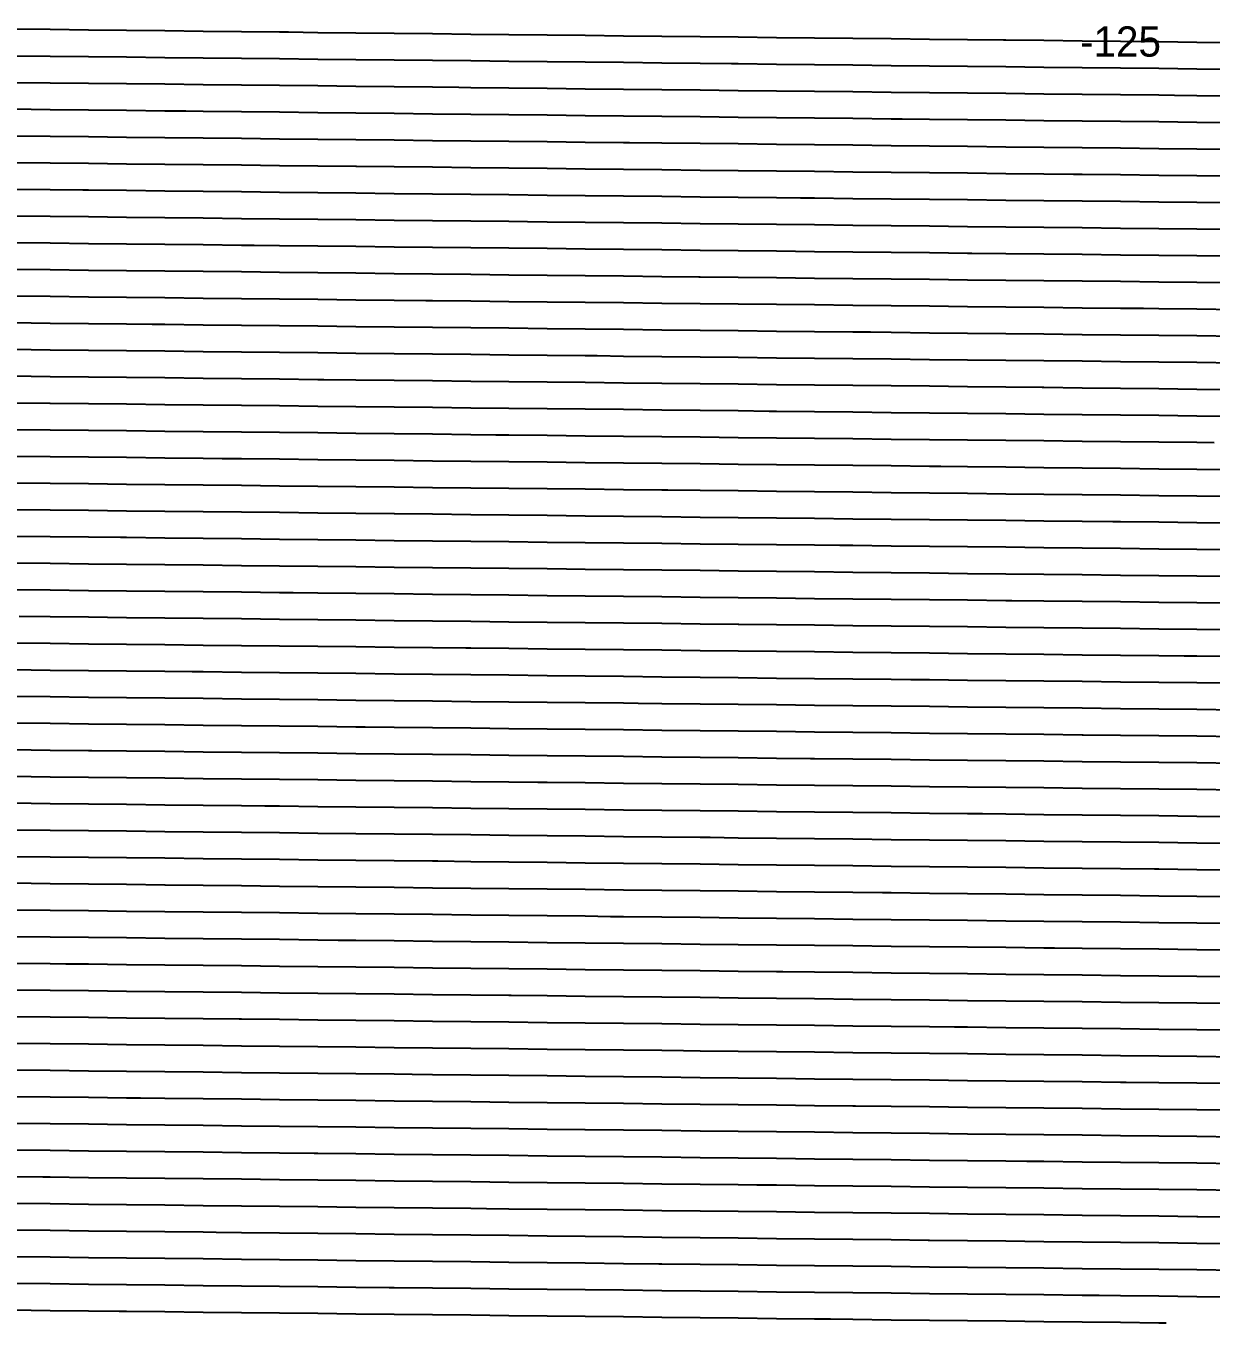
# Model space of a CAD drawing. Header units: metres. Extents: x 228 to 3387, y 52 to 162.
# Drawn here: x 3112.7 to 3210.7, y 53.2 to 160.6 of the extents above; entities that cross this region are included whole.
import ezdxf
from ezdxf.enums import TextEntityAlignment as Align

# ---------------------------------------------------------------- set-up
doc = ezdxf.new("R2010")
doc.units = ezdxf.units.M
for name, color, linetype in [('Vs_-100', 7, 'Continuous'), ('Vs_-125', 7, 'Continuous'), ('Vs_-25', 7, 'Continuous'), ('Vs_-50', 7, 'Continuous'), ('Vs_-75', 7, 'Continuous'), ('Vs_0', 7, 'Continuous'), ('Vs_100', 7, 'Continuous'), ('Vs_1000', 7, 'Continuous'), ('Vs_1025', 7, 'Continuous'), ('Vs_1050', 7, 'Continuous'), ('Vs_1075', 7, 'Continuous'), ('Vs_125', 7, 'Continuous'), ('Vs_150', 7, 'Continuous'), ('Vs_175', 7, 'Continuous'), ('Vs_200', 7, 'Continuous'), ('Vs_225', 7, 'Continuous'), ('Vs_25', 7, 'Continuous'), ('Vs_250', 7, 'Continuous'), ('Vs_275', 7, 'Continuous'), ('Vs_300', 7, 'Continuous'), ('Vs_325', 7, 'Continuous'), ('Vs_350', 7, 'Continuous'), ('Vs_375', 7, 'Continuous'), ('Vs_400', 7, 'Continuous'), ('Vs_425', 7, 'Continuous'), ('Vs_450', 7, 'Continuous'), ('Vs_475', 7, 'Continuous'), ('Vs_50', 7, 'Continuous'), ('Vs_500', 7, 'Continuous'), ('Vs_525', 7, 'Continuous'), ('Vs_550', 7, 'Continuous'), ('Vs_575', 7, 'Continuous'), ('Vs_600', 7, 'Continuous'), ('Vs_625', 7, 'Continuous'), ('Vs_650', 7, 'Continuous'), ('Vs_675', 7, 'Continuous'), ('Vs_700', 7, 'Continuous'), ('Vs_725', 7, 'Continuous'), ('Vs_75', 7, 'Continuous'), ('Vs_750', 7, 'Continuous'), ('Vs_775', 7, 'Continuous'), ('Vs_800', 7, 'Continuous'), ('Vs_825', 7, 'Continuous'), ('Vs_850', 7, 'Continuous'), ('Vs_875', 7, 'Continuous'), ('Vs_900', 7, 'Continuous'), ('Vs_925', 7, 'Continuous'), ('Vs_950', 7, 'Continuous'), ('Vs_975', 7, 'Continuous')]:
    doc.layers.add(name, color=color, linetype=linetype)

msp = doc.modelspace()

# ---------------------------------------------------------------- linework, layer by layer
at = {"layer": 'Vs_-100'}
msp.add_lwpolyline([(3212.7, 156.97), (3209.54, 157), (3206.38, 157.04), (3203.22, 157.07), (3200.06, 157.11), (3196.89, 157.14), (3193.73, 157.18), (3190.57, 157.21), (3187.41, 157.25), (3184.25, 157.28), (3181.09, 157.32), (3177.92, 157.35), (3174.76, 157.39), (3171.6, 157.42), (3171.04, 157.43), (3168.44, 157.46), (3165.28, 157.49), (3162.11, 157.53), (3158.95, 157.56), (3155.79, 157.6), (3152.63, 157.63), (3149.47, 157.67), (3146.31, 157.7), (3143.14, 157.74), (3139.98, 157.77), (3136.82, 157.8), (3133.66, 157.84), (3130.5, 157.87), (3127.34, 157.91), (3124.17, 157.94), (3121.01, 157.98), (3117.85, 158.01), (3114.69, 158.05), (3111.8, 158.08)], dxfattribs=at)
at = {"layer": 'Vs_-125'}
msp.add_lwpolyline([(3212.7, 159.18), (3209.54, 159.21), (3206.38, 159.25), (3203.22, 159.28), (3200.06, 159.32), (3196.89, 159.35), (3193.73, 159.38), (3193.55, 159.39), (3190.57, 159.42), (3187.41, 159.45), (3184.25, 159.49), (3181.09, 159.52), (3177.92, 159.56), (3174.76, 159.59), (3171.6, 159.63), (3168.44, 159.66), (3165.28, 159.7), (3162.11, 159.73), (3158.95, 159.77), (3155.79, 159.8), (3152.63, 159.84), (3149.47, 159.87), (3146.31, 159.91), (3143.14, 159.94), (3139.98, 159.98), (3136.82, 160.01), (3134.4, 160.04), (3133.66, 160.05), (3130.5, 160.08), (3127.34, 160.12), (3124.17, 160.15), (3121.01, 160.19), (3117.85, 160.22), (3114.69, 160.26), (3111.53, 160.29)], dxfattribs=at)
at = {"layer": 'Vs_-25'}
msp.add_lwpolyline([(3212.7, 150.34), (3209.54, 150.38), (3206.38, 150.41), (3203.22, 150.45), (3200.06, 150.48), (3196.89, 150.52), (3193.73, 150.55), (3190.57, 150.59), (3187.41, 150.62), (3184.25, 150.66), (3181.09, 150.69), (3177.92, 150.73), (3174.76, 150.76), (3171.6, 150.8), (3168.44, 150.83), (3165.28, 150.87), (3162.61, 150.89), (3162.11, 150.9), (3158.95, 150.93), (3155.79, 150.97), (3152.63, 151), (3149.47, 151.04), (3146.31, 151.07), (3143.14, 151.11), (3139.98, 151.14), (3136.82, 151.18), (3133.66, 151.21), (3130.5, 151.25), (3127.34, 151.28), (3124.17, 151.32), (3121.01, 151.35), (3117.85, 151.39), (3114.69, 151.42), (3111.53, 151.46)], dxfattribs=at)
at = {"layer": 'Vs_-50'}
msp.add_lwpolyline([(3212.7, 152.55), (3209.54, 152.59), (3206.38, 152.62), (3203.22, 152.66), (3200.06, 152.69), (3196.89, 152.72), (3193.73, 152.76), (3190.57, 152.79), (3187.41, 152.83), (3185.16, 152.85), (3184.25, 152.86), (3181.09, 152.9), (3177.92, 152.93), (3174.76, 152.97), (3171.6, 153), (3168.44, 153.04), (3165.28, 153.07), (3162.11, 153.11), (3158.95, 153.14), (3155.79, 153.18), (3152.63, 153.21), (3149.47, 153.25), (3146.31, 153.28), (3143.14, 153.32), (3139.98, 153.35), (3136.82, 153.39), (3133.66, 153.42), (3130.5, 153.46), (3127.34, 153.49), (3125.9, 153.51), (3124.17, 153.53), (3121.01, 153.56), (3117.85, 153.6), (3114.69, 153.63), (3111.53, 153.67)], dxfattribs=at)
at = {"layer": 'Vs_-75'}
msp.add_lwpolyline([(3212.7, 154.76), (3209.54, 154.79), (3207.7, 154.81), (3206.38, 154.83), (3203.22, 154.86), (3200.06, 154.9), (3196.89, 154.93), (3193.73, 154.97), (3190.57, 155), (3187.41, 155.04), (3184.25, 155.07), (3181.09, 155.11), (3177.92, 155.14), (3174.76, 155.18), (3171.6, 155.21), (3168.44, 155.25), (3165.28, 155.28), (3162.11, 155.32), (3158.95, 155.35), (3155.79, 155.39), (3152.63, 155.42), (3149.47, 155.46), (3148.49, 155.47), (3146.31, 155.49), (3143.14, 155.53), (3139.98, 155.56), (3136.82, 155.6), (3133.66, 155.63), (3130.5, 155.67), (3127.34, 155.7), (3124.17, 155.74), (3121.01, 155.77), (3117.85, 155.8), (3114.69, 155.84), (3111.53, 155.87)], dxfattribs=at)
at = {"layer": 'Vs_0'}
msp.add_lwpolyline([(3212.7, 148.13), (3209.54, 148.17), (3206.38, 148.2), (3203.22, 148.24), (3200.06, 148.27), (3199.32, 148.28), (3196.89, 148.31), (3193.73, 148.34), (3190.57, 148.38), (3187.41, 148.41), (3184.25, 148.45), (3181.09, 148.48), (3177.92, 148.52), (3174.76, 148.55), (3171.6, 148.59), (3168.44, 148.62), (3165.28, 148.66), (3162.11, 148.69), (3158.95, 148.73), (3155.79, 148.76), (3152.63, 148.8), (3149.47, 148.83), (3146.31, 148.87), (3143.14, 148.9), (3140.03, 148.93), (3139.98, 148.94), (3136.82, 148.97), (3133.66, 149), (3130.5, 149.04), (3127.34, 149.07), (3124.17, 149.11), (3121.01, 149.14), (3117.85, 149.18), (3114.69, 149.21), (3111.53, 149.25)], dxfattribs=at)
at = {"layer": 'Vs_100'}
msp.add_lwpolyline([(3212.7, 139.3), (3209.54, 139.34), (3206.38, 139.37), (3203.22, 139.41), (3200.06, 139.44), (3196.89, 139.47), (3193.73, 139.51), (3190.57, 139.54), (3187.41, 139.58), (3184.25, 139.61), (3181.09, 139.65), (3177.92, 139.68), (3174.76, 139.72), (3171.6, 139.75), (3168.44, 139.79), (3168.35, 139.79), (3165.28, 139.82), (3162.11, 139.86), (3158.95, 139.89), (3155.79, 139.93), (3152.63, 139.96), (3149.47, 140), (3146.31, 140.03), (3143.14, 140.07), (3139.98, 140.1), (3136.82, 140.14), (3133.66, 140.17), (3130.5, 140.21), (3127.34, 140.24), (3124.17, 140.27), (3121.01, 140.31), (3117.85, 140.34), (3114.69, 140.38), (3111.53, 140.41)], dxfattribs=at)
at = {"layer": 'Vs_1000'}
msp.add_lwpolyline([(3212.7, 59.81), (3209.54, 59.84), (3206.38, 59.88), (3203.22, 59.91), (3200.06, 59.95), (3196.89, 59.98), (3193.73, 60.02), (3190.57, 60.05), (3187.41, 60.09), (3187.32, 60.09), (3184.25, 60.12), (3181.09, 60.16), (3177.92, 60.19), (3174.76, 60.23), (3171.6, 60.27), (3168.44, 60.3), (3165.28, 60.34), (3162.11, 60.37), (3158.95, 60.41), (3155.79, 60.44), (3152.63, 60.48), (3149.47, 60.51), (3146.31, 60.55), (3143.14, 60.58), (3139.98, 60.62), (3136.82, 60.65), (3133.66, 60.69), (3130.5, 60.72), (3128.42, 60.74), (3127.34, 60.76), (3124.17, 60.79), (3121.01, 60.83), (3117.85, 60.86), (3114.69, 60.9), (3111.53, 60.93)], dxfattribs=at)
at = {"layer": 'Vs_1025'}
msp.add_lwpolyline([(3212.7, 57.6), (3209.54, 57.64), (3206.38, 57.67), (3203.22, 57.71), (3200.06, 57.74), (3196.89, 57.78), (3193.73, 57.81), (3190.57, 57.85), (3187.41, 57.88), (3184.25, 57.92), (3181.09, 57.95), (3177.92, 57.99), (3174.76, 58.02), (3171.6, 58.06), (3168.44, 58.09), (3165.28, 58.13), (3165.03, 58.13), (3162.11, 58.16), (3158.95, 58.2), (3155.79, 58.23), (3152.63, 58.27), (3149.47, 58.3), (3146.31, 58.34), (3143.14, 58.37), (3139.98, 58.41), (3136.82, 58.44), (3133.66, 58.48), (3130.5, 58.51), (3127.34, 58.55), (3124.17, 58.58), (3121.01, 58.62), (3117.85, 58.65), (3114.69, 58.69), (3111.53, 58.72)], dxfattribs=at)
at = {"layer": 'Vs_1050'}
msp.add_lwpolyline([(3212.7, 55.39), (3209.54, 55.43), (3206.38, 55.46), (3203.22, 55.5), (3201.45, 55.52), (3200.06, 55.53), (3196.89, 55.57), (3193.73, 55.6), (3190.57, 55.64), (3187.41, 55.67), (3184.25, 55.71), (3181.09, 55.74), (3177.92, 55.78), (3174.76, 55.81), (3171.6, 55.85), (3168.44, 55.89), (3165.28, 55.92), (3162.11, 55.96), (3158.95, 55.99), (3155.79, 56.03), (3152.63, 56.06), (3149.47, 56.1), (3146.31, 56.13), (3143.14, 56.17), (3142.73, 56.17), (3139.98, 56.2), (3136.82, 56.24), (3133.66, 56.27), (3130.5, 56.31), (3127.34, 56.34), (3124.17, 56.38), (3121.01, 56.41), (3117.85, 56.45), (3114.69, 56.48), (3111.53, 56.52)], dxfattribs=at)
at = {"layer": 'Vs_1075'}
msp.add_lwpolyline([(3206.99, 53.25), (3206.38, 53.25), (3203.22, 53.29), (3200.06, 53.33), (3196.89, 53.36), (3193.73, 53.4), (3190.57, 53.43), (3187.41, 53.47), (3184.25, 53.5), (3181.09, 53.54), (3179.22, 53.56), (3177.92, 53.57), (3174.76, 53.61), (3171.6, 53.64), (3168.44, 53.68), (3165.28, 53.71), (3162.11, 53.75), (3158.95, 53.78), (3155.79, 53.82), (3152.63, 53.85), (3149.47, 53.89), (3146.31, 53.92), (3143.14, 53.96), (3139.98, 53.99), (3136.82, 54.03), (3133.66, 54.06), (3130.5, 54.1), (3127.34, 54.13), (3124.17, 54.17), (3121.01, 54.2), (3120.39, 54.21), (3117.85, 54.24), (3114.69, 54.27), (3111.53, 54.31)], dxfattribs=at)
at = {"layer": 'Vs_125'}
msp.add_lwpolyline([(3212.7, 137.09), (3209.54, 137.13), (3206.38, 137.16), (3205.13, 137.18), (3203.22, 137.2), (3200.06, 137.23), (3196.89, 137.27), (3193.73, 137.3), (3190.57, 137.34), (3187.41, 137.37), (3184.25, 137.41), (3181.09, 137.44), (3177.92, 137.48), (3174.76, 137.51), (3171.6, 137.54), (3168.44, 137.58), (3165.28, 137.61), (3162.11, 137.65), (3158.95, 137.68), (3155.79, 137.72), (3152.63, 137.75), (3149.47, 137.79), (3146.31, 137.82), (3145.75, 137.83), (3143.14, 137.86), (3139.98, 137.89), (3136.82, 137.93), (3133.66, 137.96), (3130.5, 138), (3127.34, 138.03), (3124.17, 138.07), (3121.01, 138.1), (3117.85, 138.14), (3114.69, 138.17), (3111.53, 138.2)], dxfattribs=at)
at = {"layer": 'Vs_150'}
msp.add_lwpolyline([(3212.7, 134.88), (3209.54, 134.92), (3206.38, 134.95), (3203.22, 134.99), (3200.06, 135.02), (3196.89, 135.06), (3193.73, 135.09), (3190.57, 135.13), (3187.41, 135.16), (3184.25, 135.2), (3182.53, 135.22), (3181.09, 135.23), (3177.92, 135.27), (3174.76, 135.3), (3171.6, 135.34), (3168.44, 135.37), (3165.28, 135.41), (3162.11, 135.44), (3158.95, 135.48), (3155.79, 135.51), (3152.63, 135.55), (3149.47, 135.58), (3146.31, 135.61), (3143.14, 135.65), (3139.98, 135.68), (3136.82, 135.72), (3133.66, 135.75), (3130.5, 135.79), (3127.34, 135.82), (3124.17, 135.86), (3123.11, 135.87), (3121.01, 135.89), (3117.85, 135.93), (3114.69, 135.96), (3111.53, 136)], dxfattribs=at)
at = {"layer": 'Vs_175'}
msp.add_lwpolyline([(3212.7, 132.68), (3209.54, 132.71), (3206.38, 132.75), (3203.22, 132.78), (3200.06, 132.82), (3196.89, 132.85), (3193.73, 132.88), (3190.57, 132.92), (3187.41, 132.95), (3184.25, 132.99), (3181.09, 133.02), (3177.92, 133.06), (3174.76, 133.09), (3171.6, 133.13), (3168.44, 133.16), (3165.28, 133.2), (3162.11, 133.23), (3159.94, 133.26), (3158.95, 133.27), (3155.79, 133.3), (3152.63, 133.34), (3149.47, 133.37), (3146.31, 133.41), (3143.14, 133.44), (3139.98, 133.48), (3136.82, 133.51), (3133.66, 133.55), (3130.5, 133.58), (3127.34, 133.61), (3124.17, 133.65), (3121.01, 133.68), (3117.85, 133.72), (3114.69, 133.75), (3111.53, 133.79)], dxfattribs=at)
at = {"layer": 'Vs_200'}
msp.add_lwpolyline([(3212.7, 130.47), (3209.54, 130.5), (3206.38, 130.54), (3203.22, 130.57), (3200.06, 130.61), (3196.89, 130.64), (3196.75, 130.64), (3193.73, 130.68), (3190.57, 130.71), (3187.41, 130.75), (3184.25, 130.78), (3181.09, 130.82), (3177.92, 130.85), (3174.76, 130.88), (3171.6, 130.92), (3168.44, 130.95), (3165.28, 130.99), (3162.11, 131.02), (3158.95, 131.06), (3155.79, 131.09), (3152.63, 131.13), (3149.47, 131.16), (3146.31, 131.2), (3143.14, 131.23), (3139.98, 131.27), (3137.32, 131.3), (3136.82, 131.3), (3133.66, 131.34), (3130.5, 131.37), (3127.34, 131.41), (3124.17, 131.44), (3121.01, 131.48), (3117.85, 131.51), (3114.69, 131.54), (3111.53, 131.58)], dxfattribs=at)
at = {"layer": 'Vs_225'}
msp.add_lwpolyline([(3212.7, 128.26), (3209.54, 128.29), (3206.38, 128.33), (3203.22, 128.36), (3200.06, 128.4), (3196.89, 128.43), (3193.73, 128.47), (3190.57, 128.5), (3187.41, 128.54), (3184.25, 128.57), (3181.09, 128.61), (3177.92, 128.64), (3174.76, 128.68), (3174.15, 128.68), (3171.6, 128.71), (3168.44, 128.75), (3165.28, 128.78), (3162.11, 128.82), (3158.95, 128.85), (3155.79, 128.89), (3152.63, 128.92), (3149.47, 128.95), (3146.31, 128.99), (3143.14, 129.02), (3139.98, 129.06), (3136.82, 129.09), (3133.66, 129.13), (3130.5, 129.16), (3127.34, 129.2), (3124.17, 129.23), (3121.01, 129.27), (3117.85, 129.3), (3114.69, 129.34), (3114.66, 129.34), (3111.53, 129.37)], dxfattribs=at)
at = {"layer": 'Vs_25'}
msp.add_lwpolyline([(3212.7, 145.93), (3209.54, 145.96), (3206.38, 146), (3203.22, 146.03), (3200.06, 146.06), (3196.89, 146.1), (3193.73, 146.13), (3190.57, 146.17), (3187.41, 146.2), (3184.25, 146.24), (3181.09, 146.27), (3177.92, 146.31), (3176.75, 146.32), (3174.76, 146.34), (3171.6, 146.38), (3168.44, 146.41), (3165.28, 146.45), (3162.11, 146.48), (3158.95, 146.52), (3155.79, 146.55), (3152.63, 146.59), (3149.47, 146.62), (3146.31, 146.66), (3143.14, 146.69), (3139.98, 146.73), (3136.82, 146.76), (3133.66, 146.8), (3130.5, 146.83), (3127.34, 146.87), (3124.17, 146.9), (3121.01, 146.94), (3117.85, 146.97), (3117.4, 146.97), (3114.69, 147), (3111.53, 147.04)], dxfattribs=at)
at = {"layer": 'Vs_250'}
msp.add_lwpolyline([(3210.98, 126.07), (3209.54, 126.09), (3206.38, 126.12), (3203.22, 126.16), (3200.06, 126.19), (3196.89, 126.23), (3193.73, 126.26), (3190.57, 126.29), (3187.41, 126.33), (3184.25, 126.36), (3181.09, 126.4), (3177.92, 126.43), (3174.76, 126.47), (3171.6, 126.5), (3168.44, 126.54), (3165.28, 126.57), (3162.11, 126.61), (3158.95, 126.64), (3155.79, 126.68), (3152.63, 126.71), (3151.54, 126.72), (3149.47, 126.75), (3146.31, 126.78), (3143.14, 126.82), (3139.98, 126.85), (3136.82, 126.89), (3133.66, 126.92), (3130.5, 126.95), (3127.34, 126.99), (3124.17, 127.02), (3121.01, 127.06), (3117.85, 127.09), (3114.69, 127.13), (3111.53, 127.16)], dxfattribs=at)
at = {"layer": 'Vs_275'}
msp.add_lwpolyline([(3212.7, 123.84), (3209.54, 123.88), (3206.38, 123.91), (3203.22, 123.95), (3200.06, 123.98), (3196.89, 124.02), (3193.73, 124.05), (3190.57, 124.09), (3188.37, 124.11), (3187.41, 124.12), (3184.25, 124.16), (3181.09, 124.19), (3177.92, 124.23), (3174.76, 124.26), (3171.6, 124.29), (3168.44, 124.33), (3165.28, 124.36), (3162.11, 124.4), (3158.95, 124.43), (3155.79, 124.47), (3152.63, 124.5), (3149.47, 124.54), (3146.31, 124.57), (3143.14, 124.61), (3139.98, 124.64), (3136.82, 124.68), (3133.66, 124.71), (3130.5, 124.75), (3128.91, 124.76), (3127.34, 124.78), (3124.17, 124.82), (3121.01, 124.85), (3117.85, 124.89), (3114.69, 124.92), (3111.53, 124.95)], dxfattribs=at)
at = {"layer": 'Vs_300'}
msp.add_lwpolyline([(3212.7, 121.64), (3209.54, 121.67), (3206.38, 121.7), (3203.22, 121.74), (3200.06, 121.77), (3196.89, 121.81), (3193.73, 121.84), (3190.57, 121.88), (3187.41, 121.91), (3184.25, 121.95), (3181.09, 121.98), (3177.92, 122.02), (3174.76, 122.05), (3171.6, 122.09), (3168.44, 122.12), (3165.77, 122.15), (3165.28, 122.16), (3162.11, 122.19), (3158.95, 122.23), (3155.79, 122.26), (3152.63, 122.3), (3149.47, 122.33), (3146.31, 122.36), (3143.14, 122.4), (3139.98, 122.43), (3136.82, 122.47), (3133.66, 122.5), (3130.5, 122.54), (3127.34, 122.57), (3124.17, 122.61), (3121.01, 122.64), (3117.85, 122.68), (3114.69, 122.71), (3111.53, 122.75)], dxfattribs=at)
at = {"layer": 'Vs_325'}
msp.add_lwpolyline([(3212.7, 119.43), (3209.54, 119.46), (3206.38, 119.5), (3203.22, 119.53), (3202.6, 119.54), (3200.06, 119.57), (3196.89, 119.6), (3193.73, 119.64), (3190.57, 119.67), (3187.41, 119.7), (3184.25, 119.74), (3181.09, 119.77), (3177.92, 119.81), (3174.76, 119.84), (3171.6, 119.88), (3168.44, 119.91), (3165.28, 119.95), (3162.11, 119.98), (3158.95, 120.02), (3155.79, 120.05), (3152.63, 120.09), (3149.47, 120.12), (3146.31, 120.16), (3143.16, 120.19), (3143.14, 120.19), (3139.98, 120.23), (3136.82, 120.26), (3133.66, 120.3), (3130.5, 120.33), (3127.34, 120.36), (3124.17, 120.4), (3121.01, 120.43), (3117.85, 120.47), (3114.69, 120.5), (3111.53, 120.54)], dxfattribs=at)
at = {"layer": 'Vs_350'}
msp.add_lwpolyline([(3212.7, 117.22), (3209.54, 117.25), (3206.38, 117.29), (3203.22, 117.32), (3200.06, 117.36), (3196.89, 117.39), (3193.73, 117.43), (3190.57, 117.46), (3187.41, 117.5), (3184.25, 117.53), (3181.09, 117.57), (3180, 117.58), (3177.92, 117.6), (3174.76, 117.64), (3171.6, 117.67), (3168.44, 117.7), (3165.28, 117.74), (3162.11, 117.77), (3158.95, 117.81), (3155.79, 117.84), (3152.63, 117.88), (3149.47, 117.91), (3146.31, 117.95), (3143.14, 117.98), (3139.98, 118.02), (3136.82, 118.05), (3133.66, 118.09), (3130.5, 118.12), (3127.34, 118.16), (3124.17, 118.19), (3121.01, 118.23), (3120.51, 118.23), (3117.85, 118.26), (3114.69, 118.29), (3111.53, 118.33)], dxfattribs=at)
at = {"layer": 'Vs_375'}
msp.add_lwpolyline([(3212.7, 115.01), (3209.54, 115.05), (3206.38, 115.08), (3203.22, 115.11), (3200.06, 115.15), (3196.89, 115.18), (3193.73, 115.22), (3190.57, 115.25), (3187.41, 115.29), (3184.25, 115.32), (3181.09, 115.36), (3177.92, 115.39), (3174.76, 115.43), (3171.6, 115.46), (3168.44, 115.5), (3165.28, 115.53), (3162.11, 115.57), (3158.95, 115.6), (3157.4, 115.62), (3155.79, 115.64), (3152.63, 115.67), (3149.47, 115.71), (3146.31, 115.74), (3143.14, 115.77), (3139.98, 115.81), (3136.82, 115.84), (3133.66, 115.88), (3130.5, 115.91), (3127.34, 115.95), (3124.17, 115.98), (3121.01, 116.02), (3117.85, 116.05), (3114.69, 116.09), (3111.53, 116.12)], dxfattribs=at)
at = {"layer": 'Vs_400'}
msp.add_lwpolyline([(3212.7, 112.8), (3209.54, 112.84), (3206.38, 112.87), (3203.22, 112.91), (3200.06, 112.94), (3196.89, 112.98), (3194.24, 113.01), (3193.73, 113.01), (3190.57, 113.05), (3187.41, 113.08), (3184.25, 113.11), (3181.09, 113.15), (3177.92, 113.18), (3174.76, 113.22), (3171.6, 113.25), (3168.44, 113.29), (3165.28, 113.32), (3162.11, 113.36), (3158.95, 113.39), (3155.79, 113.43), (3152.63, 113.46), (3149.47, 113.5), (3146.31, 113.53), (3143.14, 113.57), (3139.98, 113.6), (3136.82, 113.64), (3134.79, 113.66), (3133.66, 113.67), (3130.5, 113.71), (3127.34, 113.74), (3124.17, 113.77), (3121.01, 113.81), (3117.85, 113.84), (3114.69, 113.88), (3111.53, 113.91)], dxfattribs=at)
at = {"layer": 'Vs_425'}
msp.add_lwpolyline([(3212.7, 110.59), (3209.54, 110.63), (3206.38, 110.66), (3203.22, 110.7), (3200.06, 110.73), (3196.89, 110.77), (3193.73, 110.8), (3190.57, 110.84), (3187.41, 110.87), (3184.25, 110.91), (3181.09, 110.94), (3177.92, 110.98), (3174.76, 111.01), (3171.65, 111.05), (3171.6, 111.05), (3168.44, 111.08), (3165.28, 111.12), (3162.11, 111.15), (3158.95, 111.18), (3155.79, 111.22), (3152.63, 111.25), (3149.47, 111.29), (3146.31, 111.32), (3143.14, 111.36), (3139.98, 111.39), (3136.82, 111.43), (3133.66, 111.46), (3130.5, 111.5), (3127.34, 111.53), (3124.17, 111.57), (3121.01, 111.6), (3117.85, 111.64), (3114.69, 111.67), (3112.13, 111.7)], dxfattribs=at)
at = {"layer": 'Vs_450'}
msp.add_lwpolyline([(3212.7, 108.39), (3209.54, 108.42), (3208.48, 108.43), (3206.38, 108.46), (3203.22, 108.49), (3200.06, 108.52), (3196.89, 108.56), (3193.73, 108.59), (3190.57, 108.63), (3187.41, 108.66), (3184.25, 108.7), (3181.09, 108.73), (3177.92, 108.77), (3174.76, 108.8), (3171.6, 108.84), (3168.44, 108.87), (3165.28, 108.91), (3162.11, 108.94), (3158.95, 108.98), (3155.79, 109.01), (3152.63, 109.05), (3149.47, 109.08), (3149.06, 109.09), (3146.31, 109.12), (3143.14, 109.15), (3139.98, 109.19), (3136.82, 109.22), (3133.66, 109.25), (3130.5, 109.29), (3127.34, 109.32), (3124.17, 109.36), (3121.01, 109.39), (3117.85, 109.43), (3114.69, 109.46), (3111.53, 109.5)], dxfattribs=at)
at = {"layer": 'Vs_475'}
msp.add_lwpolyline([(3212.7, 106.18), (3209.54, 106.21), (3206.38, 106.25), (3203.22, 106.28), (3200.06, 106.32), (3196.89, 106.35), (3193.73, 106.39), (3190.57, 106.42), (3187.41, 106.46), (3185.89, 106.47), (3184.25, 106.49), (3181.09, 106.53), (3177.92, 106.56), (3174.76, 106.59), (3171.6, 106.63), (3168.44, 106.66), (3165.28, 106.7), (3162.11, 106.73), (3158.95, 106.77), (3155.79, 106.8), (3152.63, 106.84), (3149.47, 106.87), (3146.31, 106.91), (3143.14, 106.94), (3139.98, 106.98), (3136.82, 107.01), (3133.66, 107.05), (3130.5, 107.08), (3127.34, 107.12), (3126.44, 107.13), (3124.17, 107.15), (3121.01, 107.19), (3117.85, 107.22), (3114.69, 107.25), (3111.53, 107.29)], dxfattribs=at)
at = {"layer": 'Vs_50'}
msp.add_lwpolyline([(3212.7, 143.72), (3209.54, 143.75), (3206.38, 143.79), (3203.22, 143.82), (3200.06, 143.86), (3196.89, 143.89), (3193.73, 143.93), (3190.57, 143.96), (3187.41, 144), (3184.25, 144.03), (3181.09, 144.07), (3177.92, 144.1), (3174.76, 144.14), (3171.6, 144.17), (3168.44, 144.2), (3165.28, 144.24), (3162.11, 144.27), (3158.95, 144.31), (3155.79, 144.34), (3154.18, 144.36), (3152.63, 144.38), (3149.47, 144.41), (3146.31, 144.45), (3143.14, 144.48), (3139.98, 144.52), (3136.82, 144.55), (3133.66, 144.59), (3130.5, 144.62), (3127.34, 144.66), (3124.17, 144.69), (3121.01, 144.73), (3117.85, 144.76), (3114.69, 144.8), (3111.53, 144.83)], dxfattribs=at)
at = {"layer": 'Vs_500'}
msp.add_lwpolyline([(3212.7, 103.97), (3209.54, 104), (3206.38, 104.04), (3203.22, 104.07), (3200.06, 104.11), (3196.89, 104.14), (3193.73, 104.18), (3190.57, 104.21), (3187.41, 104.25), (3184.25, 104.28), (3181.09, 104.32), (3177.92, 104.35), (3174.76, 104.39), (3171.6, 104.42), (3168.44, 104.46), (3165.28, 104.49), (3163.32, 104.51), (3162.11, 104.53), (3158.95, 104.56), (3155.79, 104.6), (3152.63, 104.63), (3149.47, 104.66), (3146.31, 104.7), (3143.14, 104.73), (3139.98, 104.77), (3136.82, 104.8), (3133.66, 104.84), (3130.5, 104.87), (3127.34, 104.91), (3124.17, 104.94), (3121.01, 104.98), (3117.85, 105.01), (3114.69, 105.05), (3111.53, 105.08)], dxfattribs=at)
at = {"layer": 'Vs_525'}
msp.add_lwpolyline([(3212.7, 101.76), (3209.54, 101.8), (3206.38, 101.83), (3203.22, 101.87), (3200.13, 101.9), (3200.06, 101.9), (3196.89, 101.94), (3193.73, 101.97), (3190.57, 102), (3187.41, 102.04), (3184.25, 102.07), (3181.09, 102.11), (3177.92, 102.14), (3174.76, 102.18), (3171.6, 102.21), (3168.44, 102.25), (3165.28, 102.28), (3162.11, 102.32), (3158.95, 102.35), (3155.79, 102.39), (3152.63, 102.42), (3149.47, 102.46), (3146.31, 102.49), (3143.14, 102.53), (3140.74, 102.55), (3139.98, 102.56), (3136.82, 102.6), (3133.66, 102.63), (3130.5, 102.67), (3127.34, 102.7), (3124.17, 102.73), (3121.01, 102.77), (3117.85, 102.8), (3114.69, 102.84), (3111.53, 102.87)], dxfattribs=at)
at = {"layer": 'Vs_550'}
msp.add_lwpolyline([(3212.7, 99.55), (3209.54, 99.59), (3206.38, 99.62), (3203.22, 99.66), (3200.06, 99.69), (3196.89, 99.73), (3193.73, 99.76), (3190.57, 99.8), (3187.41, 99.83), (3184.25, 99.87), (3181.09, 99.9), (3177.92, 99.94), (3177.57, 99.94), (3174.76, 99.97), (3171.6, 100.01), (3168.44, 100.04), (3165.28, 100.08), (3162.11, 100.11), (3158.95, 100.14), (3155.79, 100.18), (3152.63, 100.21), (3149.47, 100.25), (3146.31, 100.28), (3143.14, 100.32), (3139.98, 100.35), (3136.82, 100.39), (3133.66, 100.42), (3130.5, 100.46), (3127.34, 100.49), (3124.17, 100.53), (3121.01, 100.56), (3118.13, 100.59), (3117.85, 100.6), (3114.69, 100.63), (3111.53, 100.67)], dxfattribs=at)
at = {"layer": 'Vs_575'}
msp.add_lwpolyline([(3212.7, 97.34), (3209.54, 97.38), (3206.38, 97.41), (3203.22, 97.45), (3200.06, 97.48), (3196.89, 97.52), (3193.73, 97.55), (3190.57, 97.59), (3187.41, 97.62), (3184.25, 97.66), (3181.09, 97.69), (3177.92, 97.73), (3174.76, 97.76), (3171.6, 97.8), (3168.44, 97.83), (3165.28, 97.87), (3162.11, 97.9), (3158.95, 97.94), (3155.79, 97.97), (3155.02, 97.98), (3152.63, 98.01), (3149.47, 98.04), (3146.31, 98.08), (3143.14, 98.11), (3139.98, 98.15), (3136.82, 98.18), (3133.66, 98.21), (3130.5, 98.25), (3127.34, 98.28), (3124.17, 98.32), (3121.01, 98.35), (3117.85, 98.39), (3114.69, 98.42), (3111.53, 98.46)], dxfattribs=at)
at = {"layer": 'Vs_600'}
msp.add_lwpolyline([(3212.7, 95.14), (3209.54, 95.17), (3206.38, 95.21), (3203.22, 95.24), (3200.06, 95.28), (3196.89, 95.31), (3193.73, 95.35), (3191.81, 95.37), (3190.57, 95.38), (3187.41, 95.42), (3184.25, 95.45), (3181.09, 95.48), (3177.92, 95.52), (3174.76, 95.55), (3171.6, 95.59), (3168.44, 95.62), (3165.28, 95.66), (3162.11, 95.69), (3158.95, 95.73), (3155.79, 95.76), (3152.63, 95.8), (3149.47, 95.83), (3146.31, 95.87), (3143.14, 95.9), (3139.98, 95.94), (3136.82, 95.97), (3133.66, 96.01), (3132.45, 96.02), (3130.5, 96.04), (3127.34, 96.08), (3124.17, 96.11), (3121.01, 96.15), (3117.85, 96.18), (3114.69, 96.21), (3111.53, 96.25)], dxfattribs=at)
at = {"layer": 'Vs_625'}
msp.add_lwpolyline([(3212.7, 92.93), (3209.54, 92.96), (3206.38, 93), (3203.22, 93.03), (3200.06, 93.07), (3196.89, 93.1), (3193.73, 93.14), (3190.57, 93.17), (3187.41, 93.21), (3184.25, 93.24), (3181.09, 93.28), (3177.92, 93.31), (3174.76, 93.35), (3171.6, 93.38), (3169.29, 93.41), (3168.44, 93.42), (3165.28, 93.45), (3162.11, 93.49), (3158.95, 93.52), (3155.79, 93.56), (3152.63, 93.59), (3149.47, 93.63), (3146.31, 93.66), (3143.14, 93.69), (3139.98, 93.73), (3136.82, 93.76), (3133.66, 93.8), (3130.5, 93.83), (3127.34, 93.87), (3124.17, 93.9), (3121.01, 93.94), (3117.85, 93.97), (3114.69, 94.01), (3111.53, 94.04)], dxfattribs=at)
at = {"layer": 'Vs_650'}
msp.add_lwpolyline([(3212.7, 90.72), (3209.54, 90.76), (3206.38, 90.79), (3206.04, 90.79), (3203.22, 90.83), (3200.06, 90.86), (3196.89, 90.89), (3193.73, 90.93), (3190.57, 90.96), (3187.41, 91), (3184.25, 91.03), (3181.09, 91.07), (3177.92, 91.1), (3174.76, 91.14), (3171.6, 91.17), (3168.44, 91.21), (3165.28, 91.24), (3162.11, 91.28), (3158.95, 91.31), (3155.79, 91.35), (3152.63, 91.38), (3149.47, 91.42), (3146.75, 91.45), (3146.31, 91.45), (3143.14, 91.49), (3139.98, 91.52), (3136.82, 91.56), (3133.66, 91.59), (3130.5, 91.63), (3127.34, 91.66), (3124.17, 91.7), (3121.01, 91.73), (3117.85, 91.76), (3114.69, 91.8), (3111.53, 91.83)], dxfattribs=at)
at = {"layer": 'Vs_675'}
msp.add_lwpolyline([(3212.7, 88.51), (3209.54, 88.55), (3206.38, 88.58), (3203.22, 88.62), (3200.06, 88.65), (3196.89, 88.69), (3193.73, 88.72), (3190.57, 88.76), (3187.41, 88.79), (3184.25, 88.83), (3183.53, 88.83), (3181.09, 88.86), (3177.92, 88.9), (3174.76, 88.93), (3171.6, 88.97), (3168.44, 89), (3165.28, 89.04), (3162.11, 89.07), (3158.95, 89.11), (3155.79, 89.14), (3152.63, 89.17), (3149.47, 89.21), (3146.31, 89.24), (3143.14, 89.28), (3139.98, 89.31), (3136.82, 89.35), (3133.66, 89.38), (3130.5, 89.42), (3127.34, 89.45), (3124.19, 89.49), (3124.17, 89.49), (3121.01, 89.52), (3117.85, 89.56), (3114.69, 89.59), (3111.53, 89.63)], dxfattribs=at)
at = {"layer": 'Vs_700'}
msp.add_lwpolyline([(3212.7, 86.3), (3209.54, 86.34), (3206.38, 86.37), (3203.22, 86.41), (3200.06, 86.44), (3196.89, 86.48), (3193.73, 86.51), (3190.57, 86.55), (3187.41, 86.58), (3184.25, 86.62), (3181.09, 86.65), (3177.92, 86.69), (3174.76, 86.72), (3171.6, 86.76), (3168.44, 86.79), (3165.28, 86.83), (3162.11, 86.86), (3161.03, 86.87), (3158.95, 86.9), (3155.79, 86.93), (3152.63, 86.97), (3149.47, 87), (3146.31, 87.04), (3143.14, 87.07), (3139.98, 87.11), (3136.82, 87.14), (3133.66, 87.18), (3130.5, 87.21), (3127.34, 87.25), (3124.17, 87.28), (3121.01, 87.31), (3117.85, 87.35), (3114.69, 87.38), (3111.53, 87.42)], dxfattribs=at)
at = {"layer": 'Vs_725'}
msp.add_lwpolyline([(3212.7, 84.1), (3209.54, 84.13), (3206.38, 84.17), (3203.22, 84.2), (3200.06, 84.24), (3197.75, 84.26), (3196.89, 84.27), (3193.73, 84.31), (3190.57, 84.34), (3187.41, 84.38), (3184.25, 84.41), (3181.09, 84.45), (3177.92, 84.48), (3174.76, 84.52), (3171.6, 84.55), (3168.44, 84.58), (3165.28, 84.62), (3162.11, 84.65), (3158.95, 84.69), (3155.79, 84.72), (3152.63, 84.76), (3149.47, 84.79), (3146.31, 84.83), (3143.14, 84.86), (3139.98, 84.9), (3138.52, 84.91), (3136.82, 84.93), (3133.66, 84.97), (3130.5, 85), (3127.34, 85.04), (3124.17, 85.07), (3121.01, 85.11), (3117.85, 85.14), (3114.69, 85.18), (3111.53, 85.21)], dxfattribs=at)
at = {"layer": 'Vs_75'}
msp.add_lwpolyline([(3212.7, 141.51), (3209.54, 141.54), (3206.38, 141.58), (3203.22, 141.61), (3200.06, 141.65), (3196.89, 141.68), (3193.73, 141.72), (3190.93, 141.75), (3190.57, 141.75), (3187.41, 141.79), (3184.25, 141.82), (3181.09, 141.86), (3177.92, 141.89), (3174.76, 141.93), (3171.6, 141.96), (3168.44, 142), (3165.28, 142.03), (3162.11, 142.07), (3158.95, 142.1), (3155.79, 142.14), (3152.63, 142.17), (3149.47, 142.21), (3146.31, 142.24), (3143.14, 142.27), (3139.98, 142.31), (3136.82, 142.34), (3133.66, 142.38), (3131.57, 142.4), (3130.5, 142.41), (3127.34, 142.45), (3124.17, 142.48), (3121.01, 142.52), (3117.85, 142.55), (3114.69, 142.59), (3111.53, 142.62)], dxfattribs=at)
at = {"layer": 'Vs_750'}
msp.add_lwpolyline([(3212.7, 81.89), (3209.54, 81.92), (3206.38, 81.96), (3203.22, 81.99), (3200.06, 82.03), (3196.89, 82.06), (3193.73, 82.1), (3190.57, 82.13), (3187.41, 82.17), (3184.25, 82.2), (3181.09, 82.24), (3177.92, 82.27), (3175.28, 82.3), (3174.76, 82.31), (3171.6, 82.34), (3168.44, 82.38), (3165.28, 82.41), (3162.11, 82.45), (3158.95, 82.48), (3155.79, 82.52), (3152.63, 82.55), (3149.47, 82.59), (3146.31, 82.62), (3143.14, 82.66), (3139.98, 82.69), (3136.82, 82.73), (3133.66, 82.76), (3130.5, 82.8), (3127.34, 82.83), (3124.17, 82.86), (3121.01, 82.9), (3117.85, 82.93), (3115.97, 82.95), (3114.69, 82.97), (3111.53, 83)], dxfattribs=at)
at = {"layer": 'Vs_775'}
msp.add_lwpolyline([(3211.94, 79.69), (3209.54, 79.71), (3206.38, 79.75), (3203.22, 79.78), (3200.06, 79.82), (3196.89, 79.85), (3193.73, 79.89), (3190.57, 79.92), (3187.41, 79.96), (3184.25, 79.99), (3181.09, 80.03), (3177.92, 80.06), (3174.76, 80.1), (3171.6, 80.13), (3168.44, 80.17), (3165.28, 80.2), (3162.11, 80.24), (3158.95, 80.27), (3155.79, 80.31), (3152.81, 80.34), (3152.63, 80.34), (3149.47, 80.38), (3146.31, 80.41), (3143.14, 80.45), (3139.98, 80.48), (3136.82, 80.52), (3133.66, 80.55), (3130.5, 80.59), (3127.34, 80.62), (3124.17, 80.66), (3121.01, 80.69), (3117.85, 80.73), (3114.69, 80.76), (3111.53, 80.8)], dxfattribs=at)
at = {"layer": 'Vs_800'}
msp.add_lwpolyline([(3212.7, 77.47), (3209.54, 77.51), (3206.38, 77.54), (3203.22, 77.58), (3200.06, 77.61), (3196.89, 77.65), (3193.73, 77.68), (3190.57, 77.72), (3189.5, 77.73), (3187.41, 77.75), (3184.25, 77.79), (3181.09, 77.82), (3177.92, 77.86), (3174.76, 77.89), (3171.6, 77.93), (3168.44, 77.96), (3165.28, 78), (3162.11, 78.03), (3158.95, 78.07), (3155.79, 78.1), (3152.63, 78.14), (3149.47, 78.17), (3146.31, 78.21), (3143.14, 78.24), (3139.98, 78.28), (3136.82, 78.31), (3133.66, 78.35), (3130.5, 78.38), (3130.33, 78.38), (3127.34, 78.41), (3124.17, 78.45), (3121.01, 78.48), (3117.85, 78.52), (3114.69, 78.55), (3111.53, 78.59)], dxfattribs=at)
at = {"layer": 'Vs_825'}
msp.add_lwpolyline([(3212.7, 75.26), (3209.54, 75.3), (3206.38, 75.33), (3203.22, 75.37), (3200.06, 75.4), (3196.89, 75.44), (3193.73, 75.47), (3190.57, 75.51), (3187.41, 75.54), (3184.25, 75.58), (3181.09, 75.61), (3177.92, 75.65), (3174.76, 75.68), (3171.6, 75.72), (3168.44, 75.75), (3167.07, 75.77), (3165.28, 75.79), (3162.11, 75.82), (3158.95, 75.86), (3155.79, 75.89), (3152.63, 75.93), (3149.47, 75.96), (3146.31, 76), (3143.14, 76.03), (3139.98, 76.07), (3136.82, 76.1), (3133.66, 76.14), (3130.5, 76.17), (3127.34, 76.21), (3124.17, 76.24), (3121.01, 76.28), (3117.85, 76.31), (3114.69, 76.35), (3111.53, 76.38)], dxfattribs=at)
at = {"layer": 'Vs_850'}
msp.add_lwpolyline([(3212.7, 73.06), (3209.54, 73.09), (3206.38, 73.13), (3203.68, 73.16), (3203.22, 73.16), (3200.06, 73.2), (3196.89, 73.23), (3193.73, 73.27), (3190.57, 73.3), (3187.41, 73.34), (3184.25, 73.37), (3181.09, 73.41), (3177.92, 73.44), (3174.76, 73.48), (3171.6, 73.51), (3168.44, 73.55), (3165.28, 73.58), (3162.11, 73.62), (3158.95, 73.65), (3155.79, 73.69), (3152.63, 73.72), (3149.47, 73.76), (3146.31, 73.79), (3144.64, 73.81), (3143.14, 73.83), (3139.98, 73.86), (3136.82, 73.9), (3133.66, 73.93), (3130.5, 73.96), (3127.34, 74), (3124.17, 74.03), (3121.01, 74.07), (3117.85, 74.1), (3114.69, 74.14), (3111.53, 74.17)], dxfattribs=at)
at = {"layer": 'Vs_875'}
msp.add_lwpolyline([(3212.7, 70.85), (3209.54, 70.88), (3206.38, 70.92), (3203.22, 70.95), (3200.06, 70.99), (3196.89, 71.02), (3193.73, 71.06), (3190.57, 71.09), (3187.41, 71.13), (3184.25, 71.16), (3181.3, 71.2), (3181.09, 71.2), (3177.92, 71.23), (3174.76, 71.27), (3171.6, 71.3), (3168.44, 71.34), (3165.28, 71.37), (3162.11, 71.41), (3158.95, 71.44), (3155.79, 71.48), (3152.63, 71.51), (3149.47, 71.55), (3146.31, 71.58), (3143.14, 71.62), (3139.98, 71.65), (3136.82, 71.69), (3133.66, 71.72), (3130.5, 71.76), (3127.34, 71.79), (3124.17, 71.83), (3122.17, 71.85), (3121.01, 71.86), (3117.85, 71.9), (3114.69, 71.93), (3111.53, 71.97)], dxfattribs=at)
at = {"layer": 'Vs_900'}
msp.add_lwpolyline([(3212.7, 68.64), (3209.54, 68.67), (3206.38, 68.71), (3203.22, 68.75), (3200.06, 68.78), (3196.89, 68.82), (3193.73, 68.85), (3190.57, 68.89), (3187.41, 68.92), (3184.25, 68.96), (3181.09, 68.99), (3177.92, 69.03), (3174.76, 69.06), (3171.6, 69.1), (3168.44, 69.13), (3165.28, 69.17), (3162.11, 69.2), (3158.95, 69.24), (3158.91, 69.24), (3155.79, 69.27), (3152.63, 69.31), (3149.47, 69.34), (3146.31, 69.38), (3143.14, 69.41), (3139.98, 69.45), (3136.82, 69.48), (3133.66, 69.52), (3130.5, 69.55), (3127.34, 69.58), (3124.17, 69.62), (3121.01, 69.65), (3117.85, 69.69), (3114.69, 69.72), (3111.53, 69.76)], dxfattribs=at)
at = {"layer": 'Vs_925'}
msp.add_lwpolyline([(3212.7, 66.43), (3209.54, 66.47), (3206.38, 66.5), (3203.22, 66.54), (3200.06, 66.57), (3196.89, 66.61), (3195.48, 66.62), (3193.73, 66.64), (3190.57, 66.68), (3187.41, 66.71), (3184.25, 66.75), (3181.09, 66.78), (3177.92, 66.82), (3174.76, 66.85), (3171.6, 66.89), (3168.44, 66.92), (3165.28, 66.96), (3162.11, 66.99), (3158.95, 67.03), (3155.79, 67.06), (3152.63, 67.1), (3149.47, 67.13), (3146.31, 67.17), (3143.14, 67.2), (3139.98, 67.24), (3136.82, 67.27), (3136.51, 67.28), (3133.66, 67.31), (3130.5, 67.34), (3127.34, 67.38), (3124.17, 67.41), (3121.01, 67.45), (3117.85, 67.48), (3114.69, 67.52), (3111.53, 67.55)], dxfattribs=at)
at = {"layer": 'Vs_950'}
msp.add_lwpolyline([(3212.7, 64.22), (3209.54, 64.26), (3206.38, 64.29), (3203.22, 64.33), (3200.06, 64.36), (3196.89, 64.4), (3193.73, 64.43), (3190.57, 64.47), (3187.41, 64.5), (3184.25, 64.54), (3181.09, 64.58), (3177.92, 64.61), (3174.76, 64.65), (3173.14, 64.66), (3171.6, 64.68), (3168.44, 64.72), (3165.28, 64.75), (3162.11, 64.79), (3158.95, 64.82), (3155.79, 64.86), (3152.63, 64.89), (3149.47, 64.93), (3146.31, 64.96), (3143.14, 65), (3139.98, 65.03), (3136.82, 65.07), (3133.66, 65.1), (3130.5, 65.14), (3127.34, 65.17), (3124.17, 65.21), (3121.01, 65.24), (3117.85, 65.27), (3114.69, 65.31), (3114.07, 65.32), (3111.53, 65.34)], dxfattribs=at)
at = {"layer": 'Vs_975'}
msp.add_lwpolyline([(3212.7, 62.02), (3209.61, 62.05), (3209.54, 62.05), (3206.38, 62.09), (3203.22, 62.12), (3200.06, 62.16), (3196.89, 62.19), (3193.73, 62.23), (3190.57, 62.26), (3187.41, 62.3), (3184.25, 62.33), (3181.09, 62.37), (3177.92, 62.4), (3174.76, 62.44), (3171.6, 62.47), (3168.44, 62.51), (3165.28, 62.54), (3162.11, 62.58), (3158.95, 62.61), (3155.79, 62.65), (3152.63, 62.68), (3150.79, 62.7), (3149.47, 62.72), (3146.31, 62.75), (3143.14, 62.79), (3139.98, 62.82), (3136.82, 62.86), (3133.66, 62.89), (3130.5, 62.93), (3127.34, 62.96), (3124.17, 63), (3121.01, 63.03), (3117.85, 63.07), (3114.69, 63.1), (3111.53, 63.14)], dxfattribs=at)

# ---------------------------------------------------------------- texts
at = {"layer": 'Vs_-125'}
msp.add_text('-125', height=2.5, dxfattribs=at).set_placement((3203.22, 159.28), align=Align.MIDDLE_CENTER)

doc.saveas('drawing.dxf')
